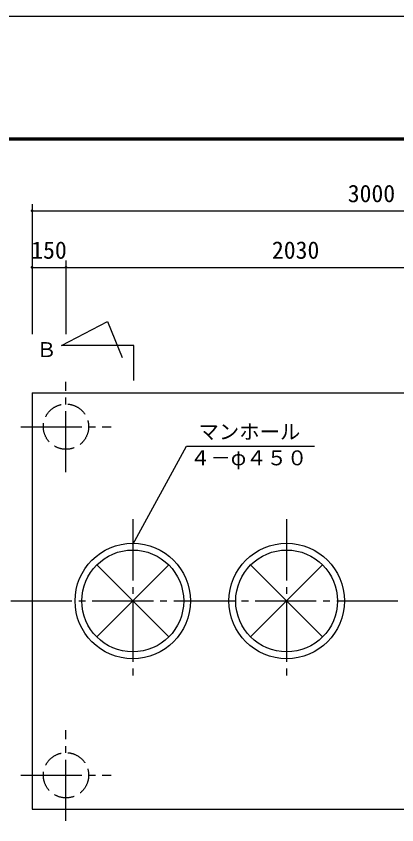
# Model space of a CAD drawing. Units: millimetres, scale not verified. Extents: x -8910 to 8910, y -6308 to 6308.
# Drawn here: x -6361 to -4678, y 2735 to 6308 of the extents above; entities that cross this region are included whole.
import ezdxf
from ezdxf.enums import TextEntityAlignment as Align

# ---------------------------------------------------------------- set-up
doc = ezdxf.new("R2010")
doc.units = ezdxf.units.MM
doc.header["$LTSCALE"] = 30
doc.linetypes.add('CHAIN2', pattern=[12, 9, -1, 1, -1])
doc.linetypes.add('DASHED3', pattern=[4, 3, -1])
for name, color, linetype, lineweight in [('0-3_空気管', 3, 'Continuous', 25), ('0-4_機器', 2, 'Continuous', 25), ('0-5_製作', 5, 'Continuous', 25), ('0-C_図面枠', 7, 'Continuous', 25), ('0-D_Axis_waku', 7, 'Continuous', 25)]:
    doc.layers.add(name, color=color, linetype=linetype, lineweight=lineweight)
doc.styles.add('ＭＳ ゴシック', font='')
doc.styles.get('ＭＳ ゴシック').set_extended_font_data('MS Gothic')

msp = doc.modelspace()

# ---------------------------------------------------------------- linework, layer by layer
at = {"layer": '0-3_空気管', "color": 2}
for p, q in [((-6290.4, 5447.62), (-3290.4, 5447.62)), ((-6290.4, 5197.62), (-6140.4, 5197.62)), ((-6140.4, 5197.62), (-4110.4, 5197.62))]:
    msp.add_line(p, q, dxfattribs=at)
at = {"layer": '0-3_空気管'}
for p, q in [((-6160.35, 4852.35), (-5956.69, 4958.68)), ((-5956.69, 4958.68), (-5892.73, 4799.06)), ((-5840.35, 4852.35), (-6160.35, 4852.35)), ((-5840.35, 4697.98), (-5840.35, 4852.35)), ((-6004.5, 3882.97), (-5686.3, 3564.77)), ((-6004.5, 3564.77), (-5686.3, 3882.97)), ((-5324.5, 3882.97), (-5006.3, 3564.77)), ((-5324.5, 3564.77), (-5006.3, 3882.97))]:
    msp.add_line(p, q, dxfattribs=at)
at = {"layer": '0-3_空気管', "linetype": 'CHAIN2'}
for p, q in [((-5845.4, 4084.98), (-5845.4, 3374.5)), ((-5165.4, 4084.98), (-5165.4, 3374.5)), ((-6384.28, 3723.87), (-3220.87, 3723.87))]:
    msp.add_line(p, q, dxfattribs=at)
at = {"layer": '0-3_空気管'}
msp.add_lwpolyline([(-5845.4, 3973.87), (-5607.21, 4408.37), (-5041.91, 4408.37)], dxfattribs=at)
for centre, radius in [((-5845.4, 3723.87), 255), ((-5165.4, 3723.87), 255), ((-5845.4, 3723.87), 225), ((-5165.4, 3723.87), 225)]:
    msp.add_circle(centre, radius, dxfattribs=at)
at = {"layer": '0-4_機器', "linetype": 'CHAIN2'}
for p, q in [((-6140.4, 4292.6), (-6140.4, 4692.61)), ((-6340.4, 4493.87), (-5940.4, 4493.87)), ((-6140.4, 2752.6), (-6140.4, 3152.61)), ((-6340.4, 2953.87), (-5940.4, 2953.87))]:
    msp.add_line(p, q, dxfattribs=at)
at = {"layer": '0-4_機器'}
for p, q in [((-6290.4, 4643.87), (-6290.4, 2803.87)), ((-6290.4, 2803.87), (-3290.4, 2803.87))]:
    msp.add_line(p, q, dxfattribs=at)
msp.add_lwpolyline([(-6290.4, 4643.87), (-3290.4, 4643.87), (-3290.4, 2803.87)], dxfattribs=at)
at = {"layer": '0-4_機器', "linetype": 'DASHED3'}
for centre in [(-6140.4, 4493.87), (-6140.4, 2953.87)]:
    msp.add_circle(centre, 100, dxfattribs=at)
at = {"layer": '0-5_製作', "color": 2}
for p, q in [((-6290.4, 5477.62), (-6290.4, 5197.62)), ((-6290.4, 5227.62), (-6290.4, 4902.1)), ((-6140.4, 5227.62), (-6140.4, 4902.1))]:
    msp.add_line(p, q, dxfattribs=at)
at = {"layer": '0-5_製作'}
for points in [[(-6291.15, 5453.57), (-6296.4, 5447.62), (-6296.39, 5448)], [(-6291.15, 5453.57), (-6290.4, 5447.62), (-6296.4, 5447.62)], [(-6290.4, 5447.62), (-6296.36, 5446.87), (-6296.4, 5447.62)], [(-6291.15, 5453.57), (-6296.39, 5448), (-6291.89, 5453.43)], [(-6291.89, 5453.43), (-6296.39, 5448), (-6296.3, 5448.75)], [(-6290.4, 5447.62), (-6296.21, 5446.13), (-6296.36, 5446.87)], [(-6291.89, 5453.43), (-6296.3, 5448.75), (-6292.61, 5453.2)], [(-6292.61, 5453.2), (-6296.3, 5448.75), (-6296.11, 5449.47)], [(-6290.4, 5447.62), (-6295.98, 5445.41), (-6296.21, 5446.13)], [(-6292.61, 5453.2), (-6296.11, 5449.47), (-6293.29, 5452.88)], [(-6293.29, 5452.88), (-6296.11, 5449.47), (-6295.83, 5450.18)], [(-6290.4, 5447.62), (-6295.66, 5444.73), (-6295.98, 5445.41)], [(-6293.29, 5452.88), (-6295.83, 5450.18), (-6293.93, 5452.47)], [(-6293.93, 5452.47), (-6295.83, 5450.18), (-6295.47, 5450.84)], [(-6290.4, 5447.62), (-6295.26, 5444.09), (-6295.66, 5444.73)], [(-6293.93, 5452.47), (-6295.47, 5450.84), (-6294.51, 5451.99)], [(-6294.51, 5451.99), (-6295.47, 5450.84), (-6295.03, 5451.45)], [(-6290.4, 5447.62), (-6294.78, 5443.51), (-6295.26, 5444.09)], [(-6290.4, 5447.62), (-6294.23, 5443), (-6294.78, 5443.51)], [(-6290.4, 5441.62), (-6294.23, 5443), (-6290.4, 5447.62)], [(-6290.4, 5441.62), (-6293.62, 5442.55), (-6294.23, 5443)], [(-6290.4, 5441.62), (-6292.96, 5442.19), (-6293.62, 5442.55)], [(-6290.4, 5441.62), (-6292.26, 5441.91), (-6292.96, 5442.19)], [(-6290.4, 5441.62), (-6291.53, 5441.73), (-6292.26, 5441.91)], [(-6290.4, 5441.62), (-6290.78, 5441.63), (-6291.53, 5441.73)], [(-6290.4, 5453.62), (-6290.4, 5447.62), (-6291.15, 5453.57)], [(-6290.03, 5453.61), (-6290.4, 5447.62), (-6290.4, 5453.62)], [(-6289.28, 5453.51), (-6290.4, 5447.62), (-6290.03, 5453.61)], [(-6288.55, 5453.33), (-6290.4, 5447.62), (-6289.28, 5453.51)], [(-6287.85, 5453.05), (-6290.4, 5447.62), (-6288.55, 5453.33)], [(-6287.19, 5452.69), (-6290.4, 5447.62), (-6287.85, 5453.05)], [(-6286.58, 5452.24), (-6290.4, 5447.62), (-6287.19, 5452.69)], [(-6286.03, 5451.73), (-6290.4, 5447.62), (-6286.58, 5452.24)], [(-6286.03, 5451.73), (-6284.4, 5447.62), (-6290.4, 5447.62)], [(-6284.4, 5447.62), (-6290.4, 5441.62), (-6290.4, 5447.62)], [(-6284.4, 5447.62), (-6289.65, 5441.67), (-6290.4, 5441.62)], [(-6284.4, 5447.62), (-6288.91, 5441.81), (-6289.65, 5441.67)], [(-6284.41, 5447.24), (-6288.91, 5441.81), (-6284.4, 5447.62)], [(-6284.51, 5446.5), (-6288.91, 5441.81), (-6284.41, 5447.24)], [(-6284.51, 5446.5), (-6288.19, 5442.04), (-6288.91, 5441.81)], [(-6284.7, 5445.77), (-6288.19, 5442.04), (-6284.51, 5446.5)], [(-6284.7, 5445.77), (-6287.51, 5442.36), (-6288.19, 5442.04)], [(-6284.97, 5445.07), (-6287.51, 5442.36), (-6284.7, 5445.77)], [(-6284.97, 5445.07), (-6286.88, 5442.77), (-6287.51, 5442.36)], [(-6285.34, 5444.41), (-6286.88, 5442.77), (-6284.97, 5445.07)], [(-6285.34, 5444.41), (-6286.3, 5443.25), (-6286.88, 5442.77)], [(-6285.78, 5443.8), (-6286.3, 5443.25), (-6285.34, 5444.41)], [(-6285.55, 5451.15), (-6284.4, 5447.62), (-6286.03, 5451.73)], [(-6285.14, 5450.51), (-6284.4, 5447.62), (-6285.55, 5451.15)], [(-6284.82, 5449.83), (-6284.4, 5447.62), (-6285.14, 5450.51)], [(-6284.59, 5449.11), (-6284.4, 5447.62), (-6284.82, 5449.83)], [(-6284.45, 5448.37), (-6284.4, 5447.62), (-6284.59, 5449.11)], [(-6291.15, 5203.57), (-6296.4, 5197.62), (-6291.89, 5203.43)], [(-6291.15, 5203.57), (-6290.4, 5197.62), (-6296.4, 5197.62)], [(-6291.89, 5203.43), (-6296.4, 5197.62), (-6296.39, 5198)], [(-6290.4, 5197.62), (-6296.36, 5196.87), (-6296.4, 5197.62)], [(-6291.89, 5203.43), (-6296.39, 5198), (-6292.61, 5203.2)], [(-6292.61, 5203.2), (-6296.39, 5198), (-6296.3, 5198.75)], [(-6290.4, 5197.62), (-6296.21, 5196.13), (-6296.36, 5196.87)], [(-6292.61, 5203.2), (-6296.3, 5198.75), (-6293.29, 5202.88)], [(-6293.29, 5202.88), (-6296.3, 5198.75), (-6296.11, 5199.47)], [(-6290.4, 5197.62), (-6295.98, 5195.41), (-6296.21, 5196.13)], [(-6293.29, 5202.88), (-6296.11, 5199.47), (-6293.93, 5202.47)], [(-6293.93, 5202.47), (-6296.11, 5199.47), (-6295.83, 5200.18)], [(-6290.4, 5197.62), (-6295.66, 5194.73), (-6295.98, 5195.41)], [(-6293.93, 5202.47), (-6295.83, 5200.18), (-6294.51, 5201.99)], [(-6294.51, 5201.99), (-6295.83, 5200.18), (-6295.47, 5200.84)], [(-6290.4, 5197.62), (-6295.26, 5194.09), (-6295.66, 5194.73)], [(-6294.51, 5201.99), (-6295.47, 5200.84), (-6295.03, 5201.45)], [(-6290.4, 5197.62), (-6294.78, 5193.51), (-6295.26, 5194.09)], [(-6290.4, 5197.62), (-6294.23, 5193), (-6294.78, 5193.51)], [(-6290.4, 5197.62), (-6293.62, 5192.55), (-6294.23, 5193)], [(-6290.4, 5191.62), (-6293.62, 5192.55), (-6290.4, 5197.62)], [(-6290.4, 5191.62), (-6292.96, 5192.19), (-6293.62, 5192.55)], [(-6290.4, 5191.62), (-6292.26, 5191.91), (-6292.96, 5192.19)], [(-6290.4, 5191.62), (-6291.53, 5191.73), (-6292.26, 5191.91)], [(-6290.4, 5191.62), (-6290.78, 5191.63), (-6291.53, 5191.73)], [(-6290.4, 5203.62), (-6290.4, 5197.62), (-6291.15, 5203.57)], [(-6290.03, 5203.61), (-6290.4, 5197.62), (-6290.4, 5203.62)], [(-6289.28, 5203.51), (-6290.4, 5197.62), (-6290.03, 5203.61)], [(-6288.55, 5203.33), (-6290.4, 5197.62), (-6289.28, 5203.51)], [(-6287.85, 5203.05), (-6290.4, 5197.62), (-6288.55, 5203.33)], [(-6287.19, 5202.69), (-6290.4, 5197.62), (-6287.85, 5203.05)], [(-6286.58, 5202.24), (-6290.4, 5197.62), (-6287.19, 5202.69)], [(-6286.58, 5202.24), (-6284.4, 5197.62), (-6290.4, 5197.62)], [(-6284.4, 5197.62), (-6290.4, 5191.62), (-6290.4, 5197.62)], [(-6284.4, 5197.62), (-6289.65, 5191.67), (-6290.4, 5191.62)], [(-6284.4, 5197.62), (-6288.91, 5191.81), (-6289.65, 5191.67)], [(-6284.41, 5197.24), (-6288.91, 5191.81), (-6284.4, 5197.62)], [(-6284.41, 5197.24), (-6288.19, 5192.04), (-6288.91, 5191.81)], [(-6284.51, 5196.5), (-6288.19, 5192.04), (-6284.41, 5197.24)], [(-6284.51, 5196.5), (-6287.51, 5192.36), (-6288.19, 5192.04)], [(-6284.7, 5195.77), (-6287.51, 5192.36), (-6284.51, 5196.5)], [(-6284.7, 5195.77), (-6286.88, 5192.77), (-6287.51, 5192.36)], [(-6284.97, 5195.07), (-6286.88, 5192.77), (-6284.7, 5195.77)], [(-6284.97, 5195.07), (-6286.3, 5193.25), (-6286.88, 5192.77)], [(-6286.03, 5201.73), (-6284.4, 5197.62), (-6286.58, 5202.24)], [(-6285.34, 5194.41), (-6286.3, 5193.25), (-6284.97, 5195.07)], [(-6285.34, 5194.41), (-6285.78, 5193.8), (-6286.3, 5193.25)], [(-6285.55, 5201.15), (-6284.4, 5197.62), (-6286.03, 5201.73)], [(-6285.14, 5200.51), (-6284.4, 5197.62), (-6285.55, 5201.15)], [(-6284.82, 5199.83), (-6284.4, 5197.62), (-6285.14, 5200.51)], [(-6284.59, 5199.11), (-6284.4, 5197.62), (-6284.82, 5199.83)], [(-6284.45, 5198.37), (-6284.4, 5197.62), (-6284.59, 5199.11)], [(-6141.15, 5203.57), (-6146.4, 5197.62), (-6146.39, 5198)], [(-6141.15, 5203.57), (-6140.4, 5197.62), (-6146.4, 5197.62)], [(-6140.4, 5197.62), (-6146.36, 5196.87), (-6146.4, 5197.62)], [(-6141.15, 5203.57), (-6146.39, 5198), (-6141.89, 5203.43)], [(-6141.89, 5203.43), (-6146.39, 5198), (-6146.3, 5198.75)], [(-6140.4, 5197.62), (-6146.21, 5196.13), (-6146.36, 5196.87)], [(-6141.89, 5203.43), (-6146.3, 5198.75), (-6142.61, 5203.2)], [(-6142.61, 5203.2), (-6146.3, 5198.75), (-6146.11, 5199.47)], [(-6140.4, 5197.62), (-6145.98, 5195.41), (-6146.21, 5196.13)], [(-6142.61, 5203.2), (-6146.11, 5199.47), (-6143.29, 5202.88)], [(-6143.29, 5202.88), (-6146.11, 5199.47), (-6145.83, 5200.18)], [(-6140.4, 5197.62), (-6145.66, 5194.73), (-6145.98, 5195.41)], [(-6143.29, 5202.88), (-6145.83, 5200.18), (-6143.93, 5202.47)], [(-6143.93, 5202.47), (-6145.83, 5200.18), (-6145.47, 5200.84)], [(-6140.4, 5197.62), (-6145.26, 5194.09), (-6145.66, 5194.73)], [(-6143.93, 5202.47), (-6145.47, 5200.84), (-6144.51, 5201.99)], [(-6144.51, 5201.99), (-6145.47, 5200.84), (-6145.03, 5201.45)], [(-6140.4, 5197.62), (-6144.78, 5193.51), (-6145.26, 5194.09)], [(-6140.4, 5197.62), (-6144.23, 5193), (-6144.78, 5193.51)], [(-6140.4, 5191.62), (-6144.23, 5193), (-6140.4, 5197.62)], [(-6140.4, 5191.62), (-6143.62, 5192.55), (-6144.23, 5193)], [(-6140.4, 5191.62), (-6142.96, 5192.19), (-6143.62, 5192.55)], [(-6140.4, 5191.62), (-6142.26, 5191.91), (-6142.96, 5192.19)], [(-6140.4, 5191.62), (-6141.53, 5191.73), (-6142.26, 5191.91)], [(-6140.4, 5191.62), (-6140.78, 5191.63), (-6141.53, 5191.73)], [(-6140.4, 5203.62), (-6140.4, 5197.62), (-6141.15, 5203.57)], [(-6140.03, 5203.61), (-6140.4, 5197.62), (-6140.4, 5203.62)], [(-6139.28, 5203.51), (-6140.4, 5197.62), (-6140.03, 5203.61)], [(-6138.55, 5203.33), (-6140.4, 5197.62), (-6139.28, 5203.51)], [(-6137.85, 5203.05), (-6140.4, 5197.62), (-6138.55, 5203.33)], [(-6137.19, 5202.69), (-6140.4, 5197.62), (-6137.85, 5203.05)], [(-6136.58, 5202.24), (-6140.4, 5197.62), (-6137.19, 5202.69)], [(-6136.03, 5201.73), (-6140.4, 5197.62), (-6136.58, 5202.24)], [(-6136.03, 5201.73), (-6134.4, 5197.62), (-6140.4, 5197.62)], [(-6134.4, 5197.62), (-6140.4, 5191.62), (-6140.4, 5197.62)], [(-6134.4, 5197.62), (-6139.65, 5191.67), (-6140.4, 5191.62)], [(-6134.4, 5197.62), (-6138.91, 5191.81), (-6139.65, 5191.67)], [(-6134.41, 5197.24), (-6138.91, 5191.81), (-6134.4, 5197.62)], [(-6134.51, 5196.5), (-6138.91, 5191.81), (-6134.41, 5197.24)], [(-6134.51, 5196.5), (-6138.19, 5192.04), (-6138.91, 5191.81)], [(-6134.7, 5195.77), (-6138.19, 5192.04), (-6134.51, 5196.5)], [(-6134.7, 5195.77), (-6137.51, 5192.36), (-6138.19, 5192.04)], [(-6134.97, 5195.07), (-6137.51, 5192.36), (-6134.7, 5195.77)], [(-6134.97, 5195.07), (-6136.88, 5192.77), (-6137.51, 5192.36)], [(-6135.34, 5194.41), (-6136.88, 5192.77), (-6134.97, 5195.07)], [(-6135.34, 5194.41), (-6136.3, 5193.25), (-6136.88, 5192.77)], [(-6135.78, 5193.8), (-6136.3, 5193.25), (-6135.34, 5194.41)], [(-6135.55, 5201.15), (-6134.4, 5197.62), (-6136.03, 5201.73)], [(-6135.14, 5200.51), (-6134.4, 5197.62), (-6135.55, 5201.15)], [(-6134.82, 5199.83), (-6134.4, 5197.62), (-6135.14, 5200.51)], [(-6134.59, 5199.11), (-6134.4, 5197.62), (-6134.82, 5199.83)], [(-6134.45, 5198.37), (-6134.4, 5197.62), (-6134.59, 5199.11)]]:
    msp.add_solid(points, dxfattribs=at)
at = {"layer": '0-C_図面枠'}
msp.add_lwpolyline([(-8910, -6307.5), (-8910, 6307.5), (8910, 6307.5), (8910, -6307.5)], close=True, dxfattribs=at)
at = {"layer": '0-D_Axis_waku'}
for p, q in [((-7778.4, 5769.9), (8408.4, 5769.9)), ((-7777.8, 5769.3), (8407.8, 5769.3)), ((-7777.2, 5768.7), (8407.2, 5768.7)), ((-7776.6, 5768.1), (8406.6, 5768.1)), ((-7776, 5767.5), (8406, 5767.5)), ((-7775.4, 5766.9), (8405.4, 5766.9)), ((-7774.8, 5766.3), (8404.8, 5766.3)), ((-7774.2, 5765.7), (8404.2, 5765.7)), ((-7773.6, 5765.1), (8403.6, 5765.1)), ((-7773, 5764.5), (8403, 5764.5)), ((-7772.4, 5763.9), (8402.4, 5763.9)), ((-7771.8, 5763.3), (8401.8, 5763.3)), ((-7771.2, 5762.7), (8401.2, 5762.7)), ((-7770.6, 5762.1), (8400.6, 5762.1)), ((-7770, 5761.5), (8400, 5761.5))]:
    msp.add_line(p, q, dxfattribs=at)

# ---------------------------------------------------------------- texts
at = {"layer": '0-3_空気管', "color": 4, "style": 'ＭＳ ゴシック'}
for s, p in [('Ｂ', (-6271.7, 4781.51)), ('マンホール', (-5554.93, 4418.92)), ('４－φ４５０', (-5592.21, 4303.37))]:
    msp.add_text(s, height=65.98, dxfattribs=at).set_placement(p, align=Align.BOTTOM_LEFT)
at = {"layer": '0-5_製作', "color": 4, "style": 'ＭＳ ゴシック'}
for s, p in [('3000', (-4895.4, 5462.62)), ('150', (-6294.15, 5212.62)), ('2030', (-5230.4, 5212.62))]:
    msp.add_text(s, height=76.98, dxfattribs=at).set_placement(p, align=Align.BOTTOM_LEFT)

doc.saveas('drawing.dxf')
